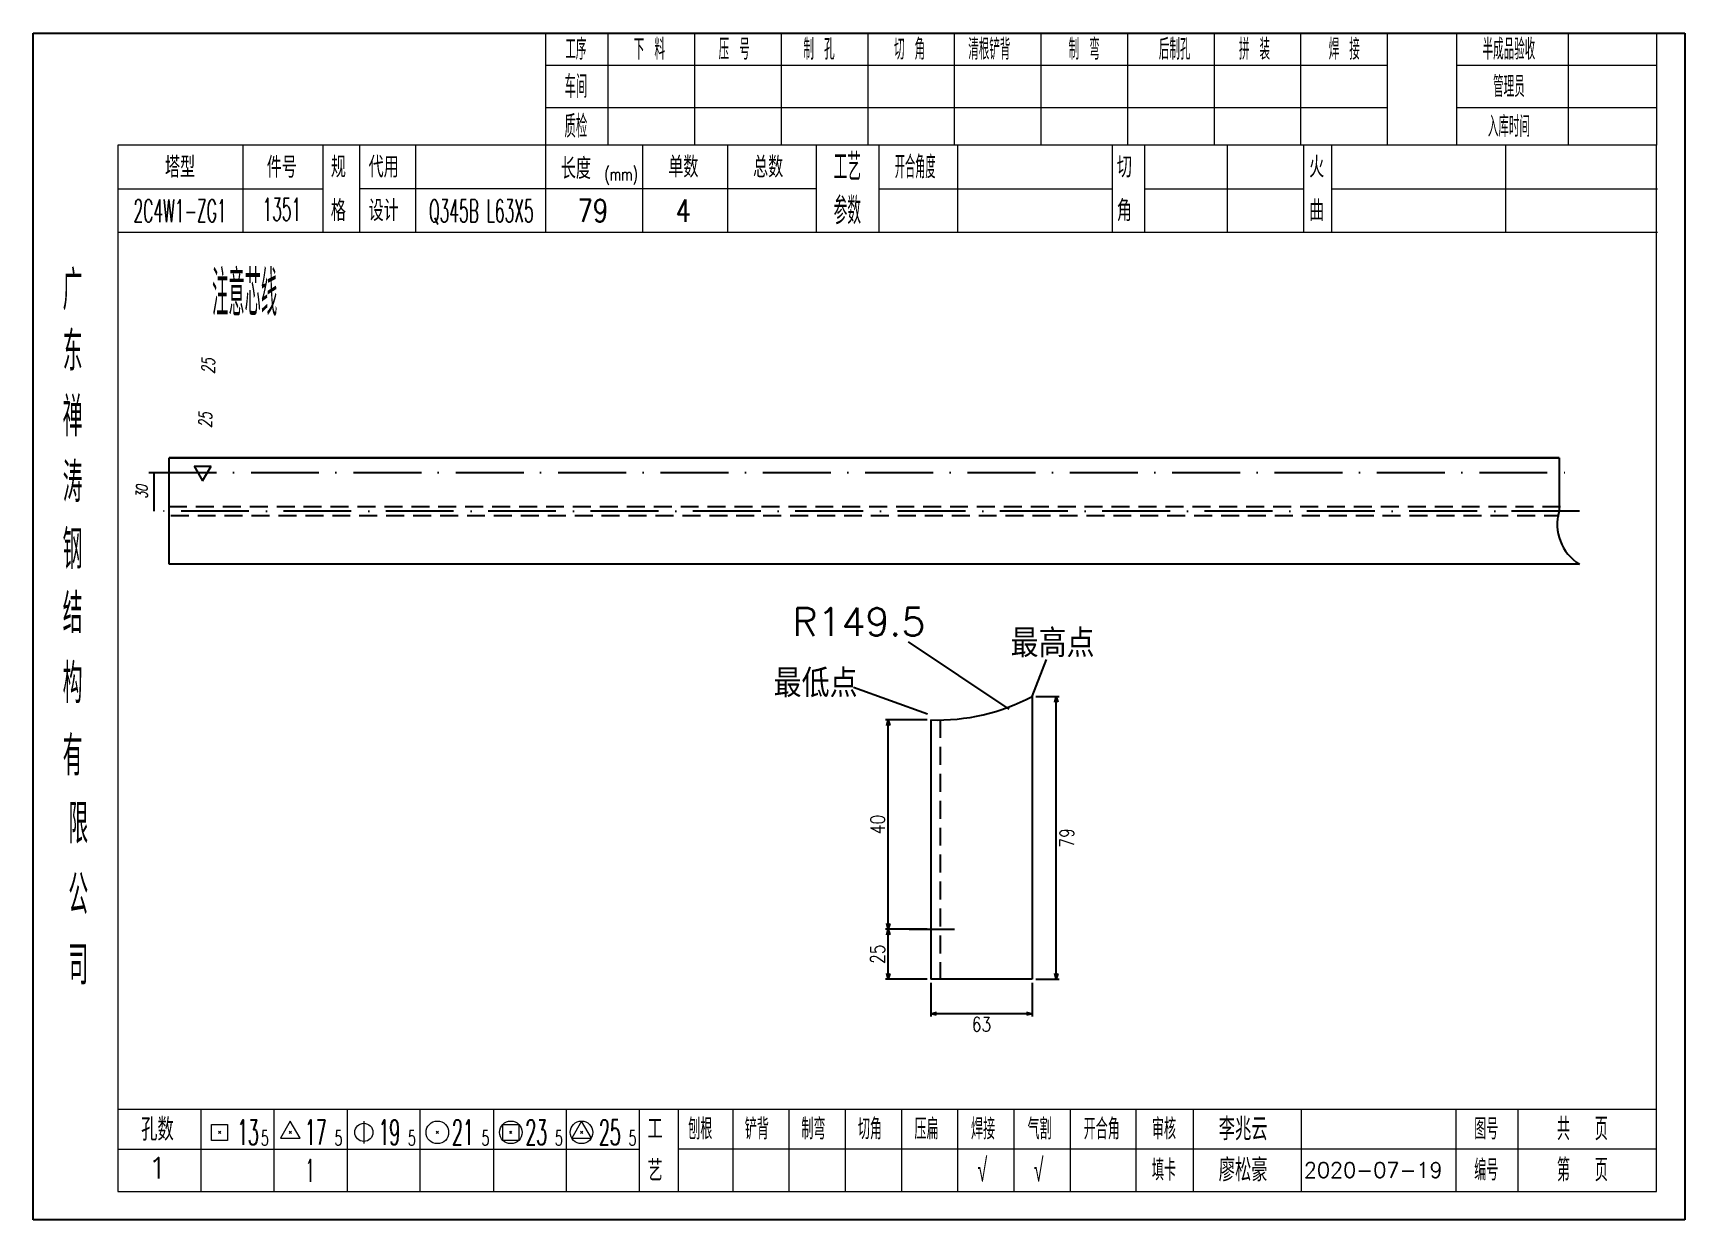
# Model space of a CAD drawing. Extents: x 154981 to 165753, y -86801 to -82885.
# Drawn here: x 164212.8 to 164505, y -83536.6 to -83326.7 of the extents above; entities that cross this region are included whole.
import ezdxf
from ezdxf.enums import TextEntityAlignment as Align

# ---------------------------------------------------------------- set-up
doc = ezdxf.new("R2010")
doc.units = 0
doc.header["$MEASUREMENT"] = 0
doc.linetypes.add('ACAD_ISO10W100', pattern=[18, 12, -3, 0, -3])
doc.linetypes.add('HIDDEN2', pattern=[4.7625, 3.175, -1.5875])
doc.layers.get('0').update_dxf_attribs({"linetype": 'CONTINUOUS', "lineweight": 25})
doc.layers.get('Defpoints').update_dxf_attribs({"linetype": 'CONTINUOUS'})
for name, color, linetype, lineweight in [('1', 7, 'CONTINUOUS', 25), ('2', 7, 'CONTINUOUS', 25), ('4', 7, 'CONTINUOUS', 25), ('5', 7, 'CONTINUOUS', 25)]:
    doc.layers.add(name, color=color, linetype=linetype, lineweight=lineweight)
doc.layers.add('细线', color=5, linetype='CONTINUOUS')
doc.styles.add('DimFont', font='simplex.shx', dxfattribs={"width": 0.8, "bigfont": 'gbhzfs.shx'})
doc.styles.add('hz', font='txt.shx', dxfattribs={"width": 0.7, "oblique": 12, "bigfont": 'hztxt.shx'})
doc.styles.get("Standard").update_dxf_attribs({"font": 'simplex.shx', "width": 0.7, "height": 3, "bigfont": 'gbhzfs.shx'})
doc.dimstyles.new('DHDxfDimStyleOpen30', dxfattribs={"dimtxt": 2.5, "dimasz": 2.5, "dimexe": 1.25, "dimexo": 0.625, "dimtad": 2, "dimtxsty": 'DimFont', "dimblk": 'OPEN30', "dimblk1": 'OPEN30', "dimblk2": 'OPEN30', "dimcen": 2.5, "dimadec": 0, "dimazin": 0, "dimtfac": 1, "dimtmove": 0, "dimatfit": 3, "dimfxl": 0, "dimarcsym": 0})

# ---------------------------------------------------------------- blocks, each defined once
blk = doc.blocks.new('_OPEN30')
at = {"color": 0, "linetype": 'ByBlock', "lineweight": -2}
for p, q in [((-1, 0.27), (0, 0)), ((0, 0), (-1, -0.27)), ((0, 0), (-1, 0))]:
    blk.add_line(p, q, dxfattribs=at)
blk = doc.blocks.new('*D582')
at = {"layer": '5', "color": 3, "linetype": 'Continuous', "lineweight": -2}
for p, q in [((164390.16, -83444.03), (164394.29, -83444.03)), ((164393.79, -83493.06), (164393.79, -83445.03)), ((164390.16, -83494.06), (164394.29, -83494.06))]:
    blk.add_line(p, q, dxfattribs=at)
at = {"layer": 'Defpoints', "color": 0, "linetype": 'Continuous'}
for p in [(164389.54, -83444.03), (164393.79, -83444.03), (164389.54, -83494.06)]:
    blk.add_point(p, dxfattribs=at)
at = {"layer": '5', "color": 3, "linetype": 'Continuous', "lineweight": -2}
for p, rotation in [((164393.79, -83444.03), 90), ((164393.79, -83494.06), 270)]:
    blk.add_blockref('_OPEN30', p, dxfattribs=dict(at, rotation=rotation))
at = {"layer": '5', "color": 6, "linetype": 'Continuous', "lineweight": 18, "insert": (164395.66, -83469.05), "char_height": 2.5, "attachment_point": 5, "rotation": 90, "style": 'DimFont'}
blk.add_mtext('79', dxfattribs=at)
blk = doc.blocks.new('*D581')
at = {"layer": '5', "color": 3, "linetype": 'Continuous', "lineweight": -2}
for p, q in [((164370.98, -83485.17), (164363.58, -83485.17)), ((164364.08, -83493.06), (164364.08, -83486.17)), ((164370.98, -83494.06), (164363.58, -83494.06))]:
    blk.add_line(p, q, dxfattribs=at)
at = {"layer": 'Defpoints', "color": 0, "linetype": 'Continuous'}
for p in [(164364.08, -83485.17), (164371.6, -83485.17), (164371.6, -83494.06)]:
    blk.add_point(p, dxfattribs=at)
at = {"layer": '5', "color": 3, "linetype": 'Continuous', "lineweight": -2}
for p, rotation in [((164364.08, -83485.17), 90), ((164364.08, -83494.06), 270)]:
    blk.add_blockref('_OPEN30', p, dxfattribs=dict(at, rotation=rotation))
at = {"layer": '5', "color": 6, "linetype": 'Continuous', "lineweight": 18, "insert": (164362.21, -83489.61), "char_height": 2.5, "attachment_point": 5, "rotation": 90, "style": 'DimFont'}
blk.add_mtext('25', dxfattribs=at)
blk = doc.blocks.new('*D580')
at = {"layer": '5', "color": 3, "linetype": 'Continuous', "lineweight": -2}
for p, q in [((164370.98, -83448.18), (164363.58, -83448.18)), ((164364.08, -83484.17), (164364.08, -83449.18)), ((164370.98, -83485.17), (164363.58, -83485.17))]:
    blk.add_line(p, q, dxfattribs=at)
at = {"layer": 'Defpoints', "color": 0, "linetype": 'Continuous'}
for p in [(164364.08, -83448.18), (164371.6, -83448.18), (164371.6, -83485.17)]:
    blk.add_point(p, dxfattribs=at)
at = {"layer": '5', "color": 3, "linetype": 'Continuous', "lineweight": -2}
for p, rotation in [((164364.08, -83448.18), 90), ((164364.08, -83485.17), 270)]:
    blk.add_blockref('_OPEN30', p, dxfattribs=dict(at, rotation=rotation))
at = {"layer": '5', "color": 6, "linetype": 'Continuous', "lineweight": 18, "insert": (164362.21, -83466.67), "char_height": 2.5, "attachment_point": 5, "rotation": 90, "style": 'DimFont'}
blk.add_mtext('40', dxfattribs=at)
blk = doc.blocks.new('*D579')
at = {"layer": '5', "color": 3, "linetype": 'Continuous', "lineweight": -2}
for p, q in [((164371.6, -83494.69), (164371.6, -83500.66)), ((164389.54, -83494.69), (164389.54, -83500.66)), ((164388.54, -83500.16), (164372.6, -83500.16))]:
    blk.add_line(p, q, dxfattribs=at)
at = {"layer": 'Defpoints', "color": 0, "linetype": 'Continuous'}
for p in [(164371.6, -83494.06), (164389.54, -83494.06), (164371.6, -83500.16)]:
    blk.add_point(p, dxfattribs=at)
at = {"layer": '5', "color": 3, "linetype": 'Continuous', "lineweight": -2, "rotation": 180}
blk.add_blockref('_OPEN30', (164371.6, -83500.16), dxfattribs=at)
at = {"layer": '5', "color": 3, "linetype": 'Continuous', "lineweight": -2}
blk.add_blockref('_OPEN30', (164389.54, -83500.16), dxfattribs=at)
at = {"layer": '5', "color": 6, "linetype": 'Continuous', "lineweight": 18, "insert": (164380.57, -83502.03), "char_height": 2.5, "attachment_point": 5, "style": 'DimFont'}
blk.add_mtext('63', dxfattribs=at)
blk = doc.blocks.new('CTJGK')
at = {"color": 6, "linetype": 'Continuous'}
for p, q in [((0, 209.97), (292.13, 209.97)), ((0, 0), (0, 209.97)), ((292.13, 209.97), (292.13, 0)), ((292.13, 0), (0, 0))]:
    blk.add_line(p, q, dxfattribs=at)

msp = doc.modelspace()

# ---------------------------------------------------------------- linework, layer by layer
at = {"color": 173, "linetype": 'Continuous'}
for p, q in [((164236.89261, -83401.83262), (164482.71347, -83401.83262)), ((164236.89261, -83420.63262), (164236.89261, -83401.83262)), ((164482.71347, -83401.83262), (164482.71347, -83411.23262)), ((164486.33244, -83420.63262), (164236.89261, -83420.63262))]:
    msp.add_line(p, q, dxfattribs=at)
at = {"linetype": 'ACAD_ISO10W100'}
msp.add_line((164233.31402, -83404.43262), (164485.71347, -83404.43262), dxfattribs=at)
at = {"color": 0}
for p, q in [((164241.33649, -83403.31318), (164242.83649, -83405.91125)), ((164241.33649, -83403.31318), (164244.33649, -83403.31318)), ((164242.83649, -83405.91125), (164244.33649, -83403.31318))]:
    msp.add_line(p, q, dxfattribs=at)
at = {"linetype": 'HIDDEN2'}
for p, q in [((164236.89261, -83410.43262), (164482.99009, -83410.43262)), ((164237.2027, -83412.03262), (164482.71347, -83412.03262)), ((164373.28163, -83448.19508), (164373.28163, -83494.06209))]:
    msp.add_line(p, q, dxfattribs=at)
msp.add_line((164367.78544, -83485.16527), (164375.82418, -83485.16527))
at = {"color": 173, "linetype": 'Continuous'}
msp.add_arc((164490.71108, -83413.55021), 8.32665, 163.8392296, 238.2739442, dxfattribs=at)
at = {"layer": '2', "color": 0, "linetype": 'ByBlock'}
for p, q in [((164482.71347, -83401.83262), (164236.89261, -83401.83262)), ((164234.20727, -83404.43262), (164234.20727, -83411.23262))]:
    msp.add_line(p, q, dxfattribs=at)
at = {"layer": '2', "color": 0, "linetype": 'ACAD_ISO10W100'}
msp.add_line((164486.32669, -83411.23262), (164233.31402, -83411.23262), dxfattribs=at)
at = {"layer": '4', "color": 1, "linetype": 'Continuous', "lineweight": 18}
for p, q in [((164504.97666, -83326.66733), (164212.84666, -83326.66733)), ((164212.84666, -83326.66733), (164212.84666, -83536.63733)), ((164303.47666, -83326.66733), (164303.47666, -83346.50733)), ((164314.50666, -83326.66733), (164314.50666, -83346.52733)), ((164329.81666, -83326.66733), (164329.81666, -83346.52733)), ((164345.13666, -83326.66733), (164345.13666, -83346.52733)), ((164360.44666, -83326.66733), (164360.44666, -83346.52733)), ((164375.75666, -83326.66733), (164375.75666, -83346.52733)), ((164391.06666, -83326.66733), (164391.06666, -83346.52733)), ((164406.38666, -83326.66733), (164406.38666, -83346.52733)), ((164421.69666, -83326.66733), (164421.69666, -83346.52733)), ((164437.00666, -83326.66733), (164437.00666, -83346.52733)), ((164452.31666, -83326.66733), (164452.31666, -83346.52733)), ((164452.31666, -83326.66733), (164452.31666, -83346.50733)), ((164464.59666, -83326.66733), (164464.59666, -83346.52733)), ((164484.34666, -83326.66733), (164484.34666, -83346.52733)), ((164499.92666, -83326.66733), (164499.92666, -83346.52733)), ((164504.97666, -83356.46733), (164504.97666, -83326.66733)), ((164452.31666, -83332.39733), (164303.47666, -83332.39733)), ((164499.92666, -83332.39733), (164464.59666, -83332.39733)), ((164452.31666, -83339.87733), (164303.47666, -83339.87733)), ((164499.92666, -83339.87733), (164464.59666, -83339.87733)), ((164499.92666, -83346.52733), (164227.85666, -83346.52733)), ((164227.85666, -83346.52733), (164227.85666, -83531.58733)), ((164249.97666, -83346.51733), (164249.97666, -83361.93733)), ((164264.12666, -83361.93733), (164264.12666, -83346.52733)), ((164270.62666, -83361.93733), (164270.62666, -83346.52733)), ((164280.49666, -83346.52733), (164280.49666, -83361.93733)), ((164303.47666, -83346.50733), (164303.47666, -83361.93733)), ((164320.59666, -83346.52733), (164320.59666, -83361.93733)), ((164335.64666, -83346.52733), (164335.64666, -83361.93733)), ((164351.34666, -83346.52733), (164351.34666, -83361.93733)), ((164362.40666, -83346.52733), (164362.40666, -83361.93733)), ((164376.35666, -83346.52733), (164376.35666, -83361.93733)), ((164403.65666, -83346.52733), (164403.65666, -83361.93733)), ((164409.41666, -83346.52733), (164409.41666, -83361.93733)), ((164424.03666, -83346.52733), (164424.03666, -83361.93733)), ((164437.49666, -83346.52733), (164437.49666, -83361.93733)), ((164442.48666, -83346.52733), (164442.48666, -83361.93733)), ((164473.22666, -83346.52733), (164473.22666, -83361.93733)), ((164499.92666, -83531.58733), (164499.92666, -83346.52733)), ((164264.12666, -83354.28733), (164227.85666, -83354.28733)), ((164351.34666, -83354.23733), (164270.62666, -83354.23733)), ((164362.40666, -83354.23733), (164403.65666, -83354.23733)), ((164409.41666, -83354.23733), (164437.49666, -83354.23733)), ((164442.48666, -83354.23733), (164500.10666, -83354.23733)), ((164504.97666, -83536.63733), (164504.97666, -83356.46733)), ((164500.10666, -83361.93733), (164227.85666, -83361.93733)), ((164227.85666, -83517.05733), (164499.92666, -83517.05733)), ((164242.54666, -83517.05733), (164242.54666, -83531.58733)), ((164255.47666, -83531.58733), (164255.47666, -83517.05733)), ((164268.40666, -83517.05733), (164268.40666, -83531.58733)), ((164281.32666, -83531.58733), (164281.32666, -83517.05733)), ((164294.25666, -83517.05733), (164294.25666, -83531.58733)), ((164307.18666, -83531.58733), (164307.18666, -83517.05733)), ((164320.10666, -83531.58733), (164320.10666, -83517.05733)), ((164326.97666, -83531.58733), (164326.97666, -83517.05733)), ((164336.63666, -83531.58733), (164336.63666, -83517.05733)), ((164346.57666, -83531.58733), (164346.57666, -83517.05733)), ((164356.51666, -83531.58733), (164356.51666, -83517.05733)), ((164366.46666, -83531.58733), (164366.46666, -83517.05733)), ((164376.40666, -83531.58733), (164376.40666, -83517.05733)), ((164386.34666, -83531.58733), (164386.34666, -83517.05733)), ((164396.29666, -83531.58733), (164396.29666, -83517.05733)), ((164407.93666, -83531.58733), (164407.93666, -83517.05733)), ((164418.08666, -83531.58733), (164418.08666, -83517.05733)), ((164437.14666, -83531.58733), (164437.14666, -83517.05733)), ((164464.52666, -83531.58733), (164464.52666, -83517.05733)), ((164475.48666, -83531.58733), (164475.48666, -83517.05733)), ((164320.10666, -83524.18733), (164227.85666, -83524.18733)), ((164326.93666, -83524.02733), (164499.92666, -83524.02733)), ((164227.85666, -83531.58733), (164499.92666, -83531.58733)), ((164212.84666, -83536.63733), (164504.97666, -83536.63733))]:
    msp.add_line(p, q, dxfattribs=at)
at = {"layer": '4', "color": 7, "linetype": 'Continuous', "lineweight": 13}
for p, q in [((164244.43266, -83519.72333), (164247.26066, -83519.72333)), ((164244.43266, -83522.55133), (164244.43266, -83519.72333)), ((164247.26066, -83519.72333), (164247.26066, -83522.55133)), ((164258.34666, -83519.13733), (164256.61466, -83522.13733)), ((164260.07866, -83522.13733), (164258.34666, -83519.13733)), ((164271.34666, -83519.13733), (164271.34666, -83523.13733)), ((164295.93266, -83519.72333), (164298.76066, -83519.72333)), ((164295.93266, -83522.55133), (164295.93266, -83519.72333)), ((164298.76066, -83519.72333), (164298.76066, -83522.55133)), ((164309.84666, -83519.13733), (164308.11466, -83522.13733)), ((164311.57866, -83522.13733), (164309.84666, -83519.13733)), ((164247.26066, -83522.55133), (164244.43266, -83522.55133)), ((164246.04666, -83521.33733), (164245.64666, -83520.93733)), ((164245.64666, -83521.33733), (164246.04666, -83520.93733)), ((164256.61466, -83522.13733), (164260.07866, -83522.13733)), ((164258.54666, -83521.33733), (164258.14666, -83520.93733)), ((164258.14666, -83521.33733), (164258.54666, -83520.93733)), ((164284.54666, -83521.33733), (164284.14666, -83520.93733)), ((164284.14666, -83521.33733), (164284.54666, -83520.93733)), ((164298.76066, -83522.55133), (164295.93266, -83522.55133)), ((164297.54666, -83521.33733), (164297.14666, -83520.93733)), ((164297.14666, -83521.33733), (164297.54666, -83520.93733)), ((164308.11466, -83522.13733), (164311.57866, -83522.13733)), ((164310.04666, -83521.33733), (164309.64666, -83520.93733)), ((164309.64666, -83521.33733), (164310.04666, -83520.93733))]:
    msp.add_line(p, q, dxfattribs=at)
for centre, radius in [((164271.34666, -83521.13733), 1.6), ((164284.34666, -83521.13733), 2), ((164297.34666, -83521.13733), 2), ((164309.84666, -83521.13733), 2)]:
    msp.add_circle(centre, radius, dxfattribs=at)
at = {"layer": '细线', "color": 7, "ltscale": 5}
for p, q in [((164385.46823, -83446.25298), (164367.67751, -83434.36708)), ((164389.53796, -83444.03297), (164392.06082, -83437.51168)), ((164371.02216, -83447.18351), (164357.93541, -83442.4281)), ((164389.53796, -83444.03297), (164389.53796, -83494.06209)), ((164371.60378, -83448.18176), (164371.60378, -83494.06209)), ((164389.53796, -83494.06209), (164371.60378, -83494.06209))]:
    msp.add_line(p, q, dxfattribs=at)
msp.add_arc((164372.72833, -83412.20604), 35.99329, 268.2095892, 297.8410987, dxfattribs=at)

# ---------------------------------------------------------------- block references
at = {"color": 0, "linetype": 'Continuous'}
msp.add_blockref('CTJGK', (164212.84666, -83536.63733), dxfattribs=at)

# ---------------------------------------------------------------- texts
at = {"color": 0, "style": 'hz'}
for s, p in [('R149.5', (164347.11522, -83433.32596)), ('最高点', (164385.71356, -83437.09209)), ('最低点', (164343.80985, -83444.16384))]:
    msp.add_text(s, height=4.95, dxfattribs=at).set_placement(p)
at = {"layer": '1', "color": 0, "linetype": 'ByBlock', "style": 'hz', "oblique": 12, "width": 0.7}
for p in [(164244.97094, -83386.96451), (164244.47251, -83396.55124)]:
    msp.add_text('25', height=2.3, rotation=90, dxfattribs=at).set_placement(p)
at = {"layer": '2', "color": 0, "linetype": 'ByBlock', "style": 'hz', "oblique": 12, "width": 0.7}
msp.add_text('30', height=2, rotation=90, dxfattribs=at).set_placement((164233.08486, -83407.83262), align=Align.CENTER)
at = {"layer": '4', "color": 1, "linetype": 'Continuous', "lineweight": 25}
for s, height, width, p in [('工序', 3.7, 0.7, (164308.84666, -83329.53733)), ('下 料', 3.7, 0.7, (164321.84666, -83329.53733)), ('压 号', 3.7, 0.7, (164336.84666, -83329.53733)), ('制 孔', 3.7, 0.7, (164351.84666, -83329.53733)), ('切 角', 3.7, 0.7, (164367.84666, -83329.53733)), ('清根铲背 ', 3.7, 0.7, (164382.84666, -83329.53733)), (' 制 弯', 3.7, 0.7, (164397.84666, -83329.53733)), (' 后制孔', 3.7, 0.7, (164413.84666, -83329.53733)), ('拼 装', 3.7, 0.7, (164428.84666, -83329.53733)), (' 焊 接', 3.7, 0.7, (164443.84666, -83329.53733)), ('半成品验收', 3.7, 0.7, (164473.84666, -83329.53733)), ('车间', 4, 0.7, (164308.84666, -83336.13733)), ('管理员', 3.7, 0.7, (164473.84666, -83336.13733)), ('质检', 4, 0.7, (164308.84666, -83343.19733)), ('入库时间', 3.7, 0.7, (164473.84666, -83343.19733)), ('工艺', 4.8, 0.7, (164356.84666, -83350.37733)), ('(mm)', 2.24, 0.7, (164316.84666, -83351.63733)), ('开合角度', 4, 0.6, (164368.84666, -83350.37733)), ('2C4W1-ZG1', 4, 0.5, (164238.84666, -83358.11733)), ('Q345B L63X5', 4, 0.5, (164292.12442, -83358.13733)), ('参数', 4.8, 0.7, (164356.84666, -83358.08733)), ('广', 6.96, 0.7, (164219.84666, -83372.16733)), ('注意芯线', 8, 0.5, (164250.26717, -83372.71714)), ('东', 6.96, 0.7, (164219.84666, -83382.95733)), ('禅', 6.96, 0.7, (164219.84666, -83394.54733)), ('涛', 6.96, 0.7, (164219.84666, -83406.14733)), ('钢', 6.96, 0.7, (164219.84666, -83418.03733)), ('结', 6.96, 0.7, (164219.84666, -83429.34733)), ('构', 6.96, 0.7, (164219.84666, -83441.72733)), ('有', 6.96, 0.7, (164219.84666, -83454.53733)), ('限', 6.96, 0.7, (164220.84666, -83466.53733)), ('公', 6.96, 0.7, (164220.84666, -83479.07733)), ('司', 6.96, 0.7, (164220.84666, -83491.55733)), ('13', 4.47, 0.5, (164250.84666, -83521.13733)), ('17', 4.47, 0.5, (164262.84666, -83521.13733)), ('19', 4.47, 0.5, (164275.84666, -83521.13733)), ('21', 4.47, 0.5, (164288.84666, -83521.13733)), ('23', 4.47, 0.5, (164301.84666, -83521.13733)), ('25', 4.47, 0.5, (164314.84666, -83521.13733)), ('刨根', 3.7, 0.8, (164330.84666, -83520.53733)), ('铲背', 3.7, 0.8, (164340.84666, -83520.53733)), ('制弯', 3.7, 0.8, (164350.84666, -83520.53733)), ('切角', 3.7, 0.8, (164360.84666, -83520.53733)), ('压扁', 3.7, 0.8, (164370.84666, -83520.53733)), ('焊接', 3.7, 0.8, (164380.84666, -83520.53733)), ('气割', 3.7, 0.8, (164390.84666, -83520.53733)), ('开合角', 3.7, 0.8, (164401.84666, -83520.53733)), ('审核', 3.7, 0.8, (164412.84666, -83520.53733)), ('图号', 3.7, 0.8, (164469.84666, -83520.53733)), ('共  页', 4, 0.8, (164486.84666, -83520.53733)), ('5', 2.68, 0.6, (164253.84666, -83522.13733)), ('5', 2.68, 0.6, (164266.84666, -83522.13733)), ('5', 2.68, 0.6, (164279.84666, -83522.13733)), ('5', 2.68, 0.6, (164292.84666, -83522.13733)), ('5', 2.68, 0.6, (164305.84666, -83522.13733)), ('5', 2.68, 0.6, (164318.84666, -83522.13733)), ('√', 4, 0.6, (164380.72666, -83527.80733)), ('√', 4, 0.6, (164390.67666, -83527.80733)), ('填卡', 3.7, 0.8, (164412.84666, -83527.80733)), ('编号', 3.7, 0.8, (164469.84666, -83527.80733)), ('第  页', 4, 0.8, (164486.84666, -83527.80733)), ('1', 4, 0.5, (164261.84666, -83527.88733))]:
    msp.add_text(s, height=height, dxfattribs=dict(at, width=width)).set_placement(p, align=Align.MIDDLE_CENTER)
for s, height, p in [('塔型', 3.7, (164238.84666, -83350.40733)), ('件号', 3.7, (164256.84666, -83350.40733)), ('规', 3.7, (164266.84666, -83350.37733)), ('代用', 3.7, (164274.84666, -83350.37733)), ('长度', 3.7, (164308.84666, -83350.63733)), ('单数', 3.7, (164327.84666, -83350.37733)), ('总数', 3.7, (164342.84666, -83350.37733)), ('切', 3.7, (164405.84666, -83350.37733)), ('火', 3.7, (164439.84666, -83350.37733)), ('格', 3.7, (164266.84666, -83358.08733)), ('设计', 3.7, (164274.84666, -83358.08733)), ('角', 3.7, (164405.84666, -83358.08733)), ('曲', 3.7, (164439.84666, -83358.08733)), ('孔数', 4, (164234.84666, -83520.61733)), ('工', 3.7, (164322.84666, -83520.53733)), ('李兆云', 4, (164426.84666, -83520.53733)), ('1', 3.7, (164234.84666, -83527.44733)), ('艺', 3.7, (164322.84666, -83527.88733)), ('廖松豪', 4, (164426.84666, -83527.80733)), ('2020-07-19', 2.7, (164449.84666, -83527.80733))]:
    msp.add_text(s, height=height, dxfattribs=at).set_placement(p, align=Align.MIDDLE_CENTER)
at = {"layer": '4', "color": 3, "linetype": 'Continuous', "lineweight": 25}
for s, width, p in [('1351', 0.5, (164256.84666, -83357.86733)), ('79', 0.8, (164311.84666, -83358.08733)), ('4', 0.8, (164327.84666, -83358.08733))]:
    msp.add_text(s, height=4, dxfattribs=dict(at, width=width)).set_placement(p, align=Align.MIDDLE_CENTER)

# ---------------------------------------------------------------- dimensions: what is measured, and where the dimension line sits
at = {"layer": '5', "color": 134, "linetype": 'Continuous', "lineweight": 18}
for base, p1, p2, angle, text, picture, middle in [((164393.78747, -83444.03297), (164389.53796, -83494.06209), (164389.53796, -83444.03297), 90, '79', '*D582', (164395.66247, -83469.04753)), ((164364.08029, -83448.18176), (164371.60378, -83485.16527), (164371.60378, -83448.18176), 90, '40', '*D580', (164362.20529, -83466.67351)), ((164364.08029, -83485.16527), (164371.60378, -83494.06209), (164371.60378, -83485.16527), 90, '25', '*D581', (164362.20529, -83489.61368)), ((164371.60378, -83500.15693), (164389.53796, -83494.06209), (164371.60378, -83494.06209), 180, '63', '*D579', (164380.57087, -83502.03193))]:
    dim = msp.add_linear_dim(base=base, p1=p1, p2=p2, angle=angle, text=text, dimstyle='DHDxfDimStyleOpen30', override={"dimasz": 1, "dimexe": 0.5, "dimclrd": 3, "dimclre": 3, "dimclrt": 6}, dxfattribs=at)
    dim.commit()
    dim.dimension.update_dxf_attribs({"geometry": picture, "text_midpoint": middle})

doc.saveas('drawing.dxf')
